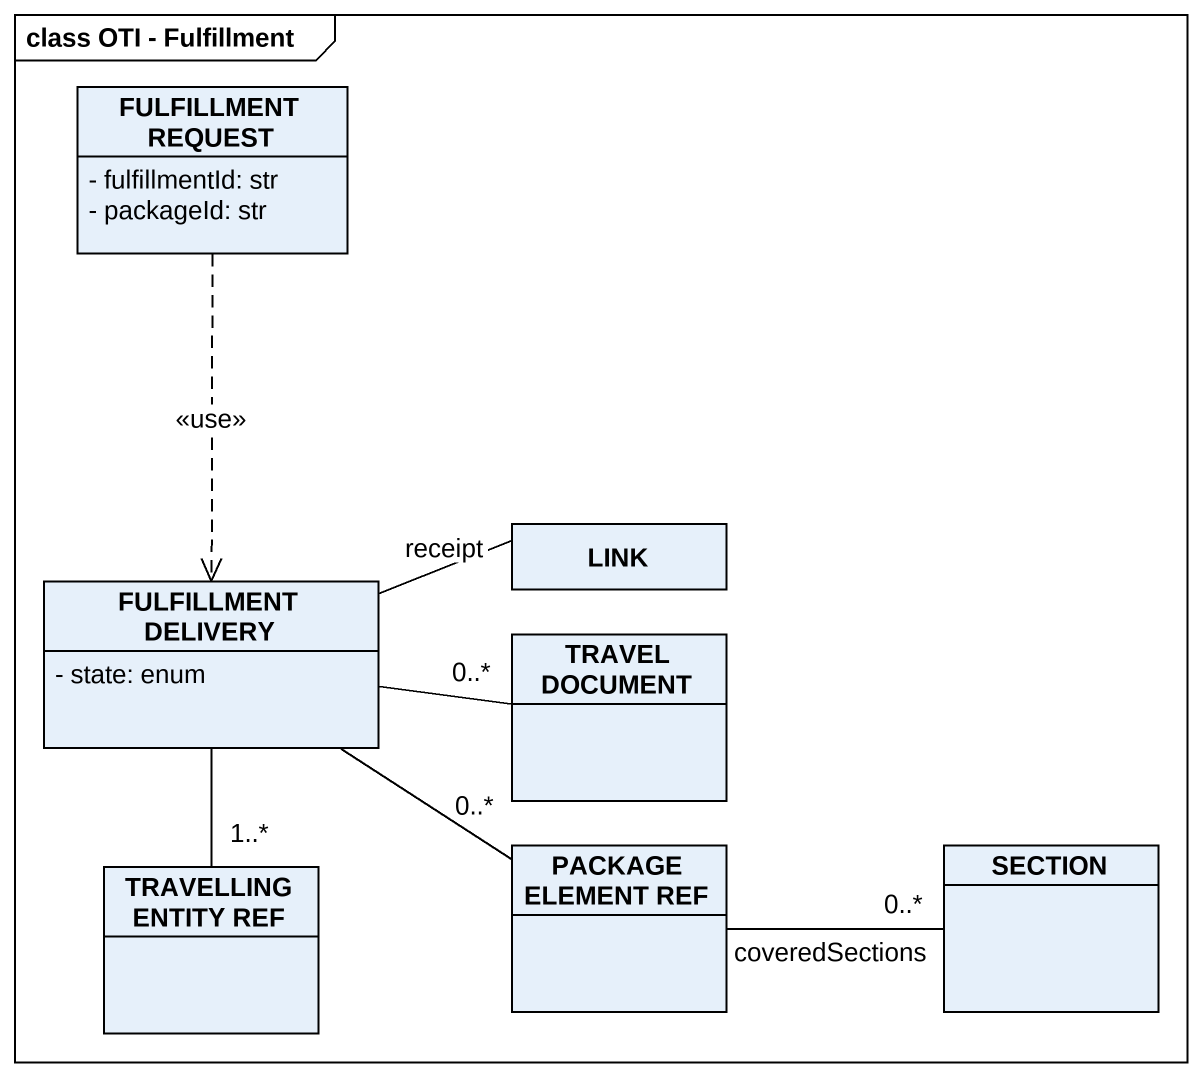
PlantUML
@startuml
mainframe class OTI - Fulfillment
hide circle
hide empty members
skinparam classAttributeIconSize 0
class "FULFILLMENT REQUEST" as FULFILLMENT_REQUEST {
  - fulfillmentId: str
  - packageId: str
}
class "FULFILLMENT DELIVERY" as FULFILLMENT_DELIVERY {
  - state: enum
}
class LINK
class "TRAVEL DOCUMENT" as TRAVEL_DOCUMENT
class "TRAVELLING ENTITY REF" as TRAVELLING_ENTITY_REF
class "PACKAGE ELEMENT REF" as PACKAGE_ELEMENT_REF
class SECTION
FULFILLMENT_REQUEST ..> FULFILLMENT_DELIVERY : <<use>>
FULFILLMENT_DELIVERY -right- LINK : receipt
FULFILLMENT_DELIVERY -right- "0..*" TRAVEL_DOCUMENT
FULFILLMENT_DELIVERY -- "1..*" TRAVELLING_ENTITY_REF
FULFILLMENT_DELIVERY -- "0..*" PACKAGE_ELEMENT_REF
PACKAGE_ELEMENT_REF -right- "0..*" SECTION : coveredSections
@enduml
